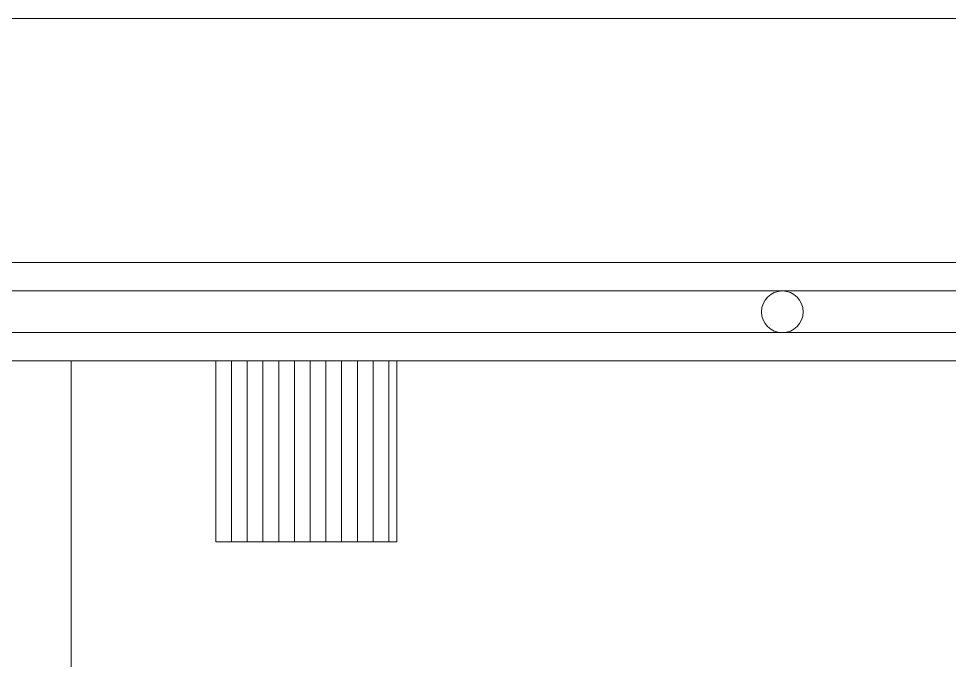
# Model space of a CAD drawing. Header units: metres. Extents: x 147 to 427, y -16 to 162.
# Drawn here: x 296.051 to 298.418, y 116.553 to 118.184 of the extents above; entities that cross this region are included whole.
import ezdxf

# ---------------------------------------------------------------- set-up
doc = ezdxf.new("R2010")
doc.units = ezdxf.units.M
doc.layers.add('1053_ARQ_BASE_MATADOURO_2_dwg', color=7, linetype='Continuous', lineweight=5, true_color=0x767676)
doc.layers.add('1053_ARQ_BASE_MATADOURO_dwg', color=7, linetype='Continuous', lineweight=5, true_color=0x767676)
doc.layers.add('A-PISO', color=7, linetype='Continuous', lineweight=5)

# ---------------------------------------------------------------- blocks, each defined once
blk = doc.blocks.new('1053_ARQ_BASE_MATADOURO_dwg_arq geral tgov-4039641-TÉRREO 1_20 - Dependente 1')
at = {"color": 253, "lineweight": 5, "true_color": 0xaaaaaa, "flags": 128}
blk.add_lwpolyline([(-3.1704, 14.4282), (-3.1704, 20.1582), (-12.4204, 20.1582), (-12.4204, 34.8483), (-12.4204, 34.9983), (5.3461, 34.9983), (5.3461, 26.6282)], dxfattribs=at)
blk = doc.blocks.new('1053_ARQ_BASE_MATADOURO_dwg-3625622-TÉRREO 1_20 - Dependente 1')
at = {"color": 253, "lineweight": 5, "true_color": 0xaaaaaa}
blk.add_line((127.7931, 117.3142), (127.7931, 109.8142), dxfattribs=at)
blk.add_blockref('1053_ARQ_BASE_MATADOURO_dwg_arq geral tgov-4039641-TÉRREO 1_20 - Dependente 1', (130.2098, 83.186))
blk = doc.blocks.new('1053_ARQ_BASE_MATADOURO_2_dwg-3637054-TÉRREO 1_20 - Dependente 1')
at = {"layer": 'A-PISO', "color": 253, "true_color": 0xaaaaaa}
for p, q in [((127.1431, 84.3062), (134.7681, 84.3062)), ((127.1431, 84.2002), (134.7681, 84.2002)), ((127.7931, 84.1282), (127.7931, 76.6282)), ((128.2008, 84.1282), (128.2008, 83.6682)), ((128.2408, 84.1282), (128.2408, 83.6682)), ((128.2808, 84.1282), (128.2808, 83.6682)), ((128.3208, 84.1282), (128.3208, 83.6682)), ((128.3608, 84.1282), (128.3608, 83.6682)), ((128.4008, 84.1282), (128.4008, 83.6682)), ((128.4408, 84.1282), (128.4408, 83.6682)), ((128.4808, 84.1282), (128.4808, 83.6682)), ((128.5208, 84.1282), (128.5208, 83.6682)), ((128.5608, 84.1282), (128.5608, 83.6682)), ((128.6008, 84.1282), (128.6008, 83.6682))]:
    blk.add_line(p, q, dxfattribs=at)
at = {"layer": 'A-PISO', "color": 253, "true_color": 0xaaaaaa, "flags": 128}
blk.add_lwpolyline([(127.3491, 84.1282), (134.6431, 84.1282), (134.6431, 76.3782), (134.8931, 76.3782), (134.8931, 84.3782), (127.1431, 84.3782)], dxfattribs=at)
blk.add_lwpolyline([(128.6208, 84.1282), (128.6208, 83.6682), (128.1608, 83.6682), (128.1608, 84.1282)], close=True, dxfattribs=at)
at = {"layer": 'A-PISO', "color": 253, "true_color": 0xaaaaaa}
blk.add_circle((129.6014, 84.2532), 0.053, dxfattribs=at)

msp = doc.modelspace()

# ---------------------------------------------------------------- block references
at = {"layer": '1053_ARQ_BASE_MATADOURO_2_dwg', "color": 253, "true_color": 0xaaaaaa}
msp.add_blockref('1053_ARQ_BASE_MATADOURO_2_dwg-3637054-TÉRREO 1_20 - Dependente 1', (168.392, 33.186), dxfattribs=at)
at = {"layer": '1053_ARQ_BASE_MATADOURO_dwg', "color": 253, "true_color": 0xaaaaaa}
msp.add_blockref('1053_ARQ_BASE_MATADOURO_dwg-3625622-TÉRREO 1_20 - Dependente 1', (168.392, 0), dxfattribs=at)

doc.saveas('drawing.dxf')
